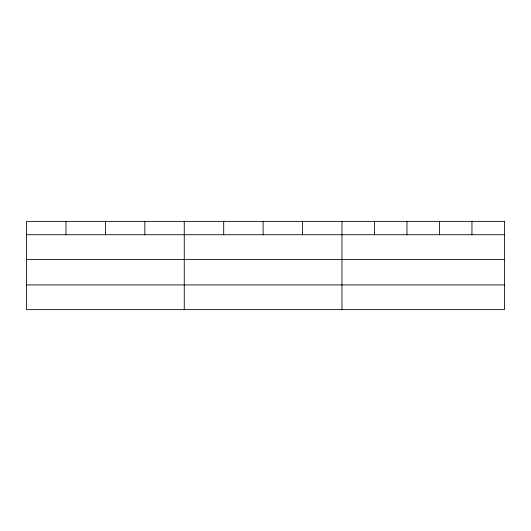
<?xml version="1.0" encoding="UTF-8"?>
<svg xmlns="http://www.w3.org/2000/svg" width="531" height="531" viewBox="0 0 531 531"><rect width="100%" height="100%" fill="white"/><g stroke="black" fill="none" stroke-linecap="round" stroke-linejoin="round"><path stroke-width="0.8" d="M26.55 234.729L504.45 234.729M26.55 259.447L504.45 259.447M26.55 284.915L504.45 284.915M471.953 221.367L471.953 234.729M439.456 221.367L439.456 234.729M406.958 221.367L406.958 234.729M374.461 221.367L374.461 234.729M341.964 221.367L341.964 309.633M302.537 221.367L302.537 234.729M263.11 221.367L263.11 234.729M223.684 221.367L223.684 234.729M184.257 221.367L184.257 309.633M144.83 221.367L144.83 234.729M105.403 221.367L105.403 234.729M65.977 221.367L65.977 234.729M504.45 221.367L26.55 221.367L26.55 309.633L504.45 309.633L504.45 221.367"/></g></svg>
